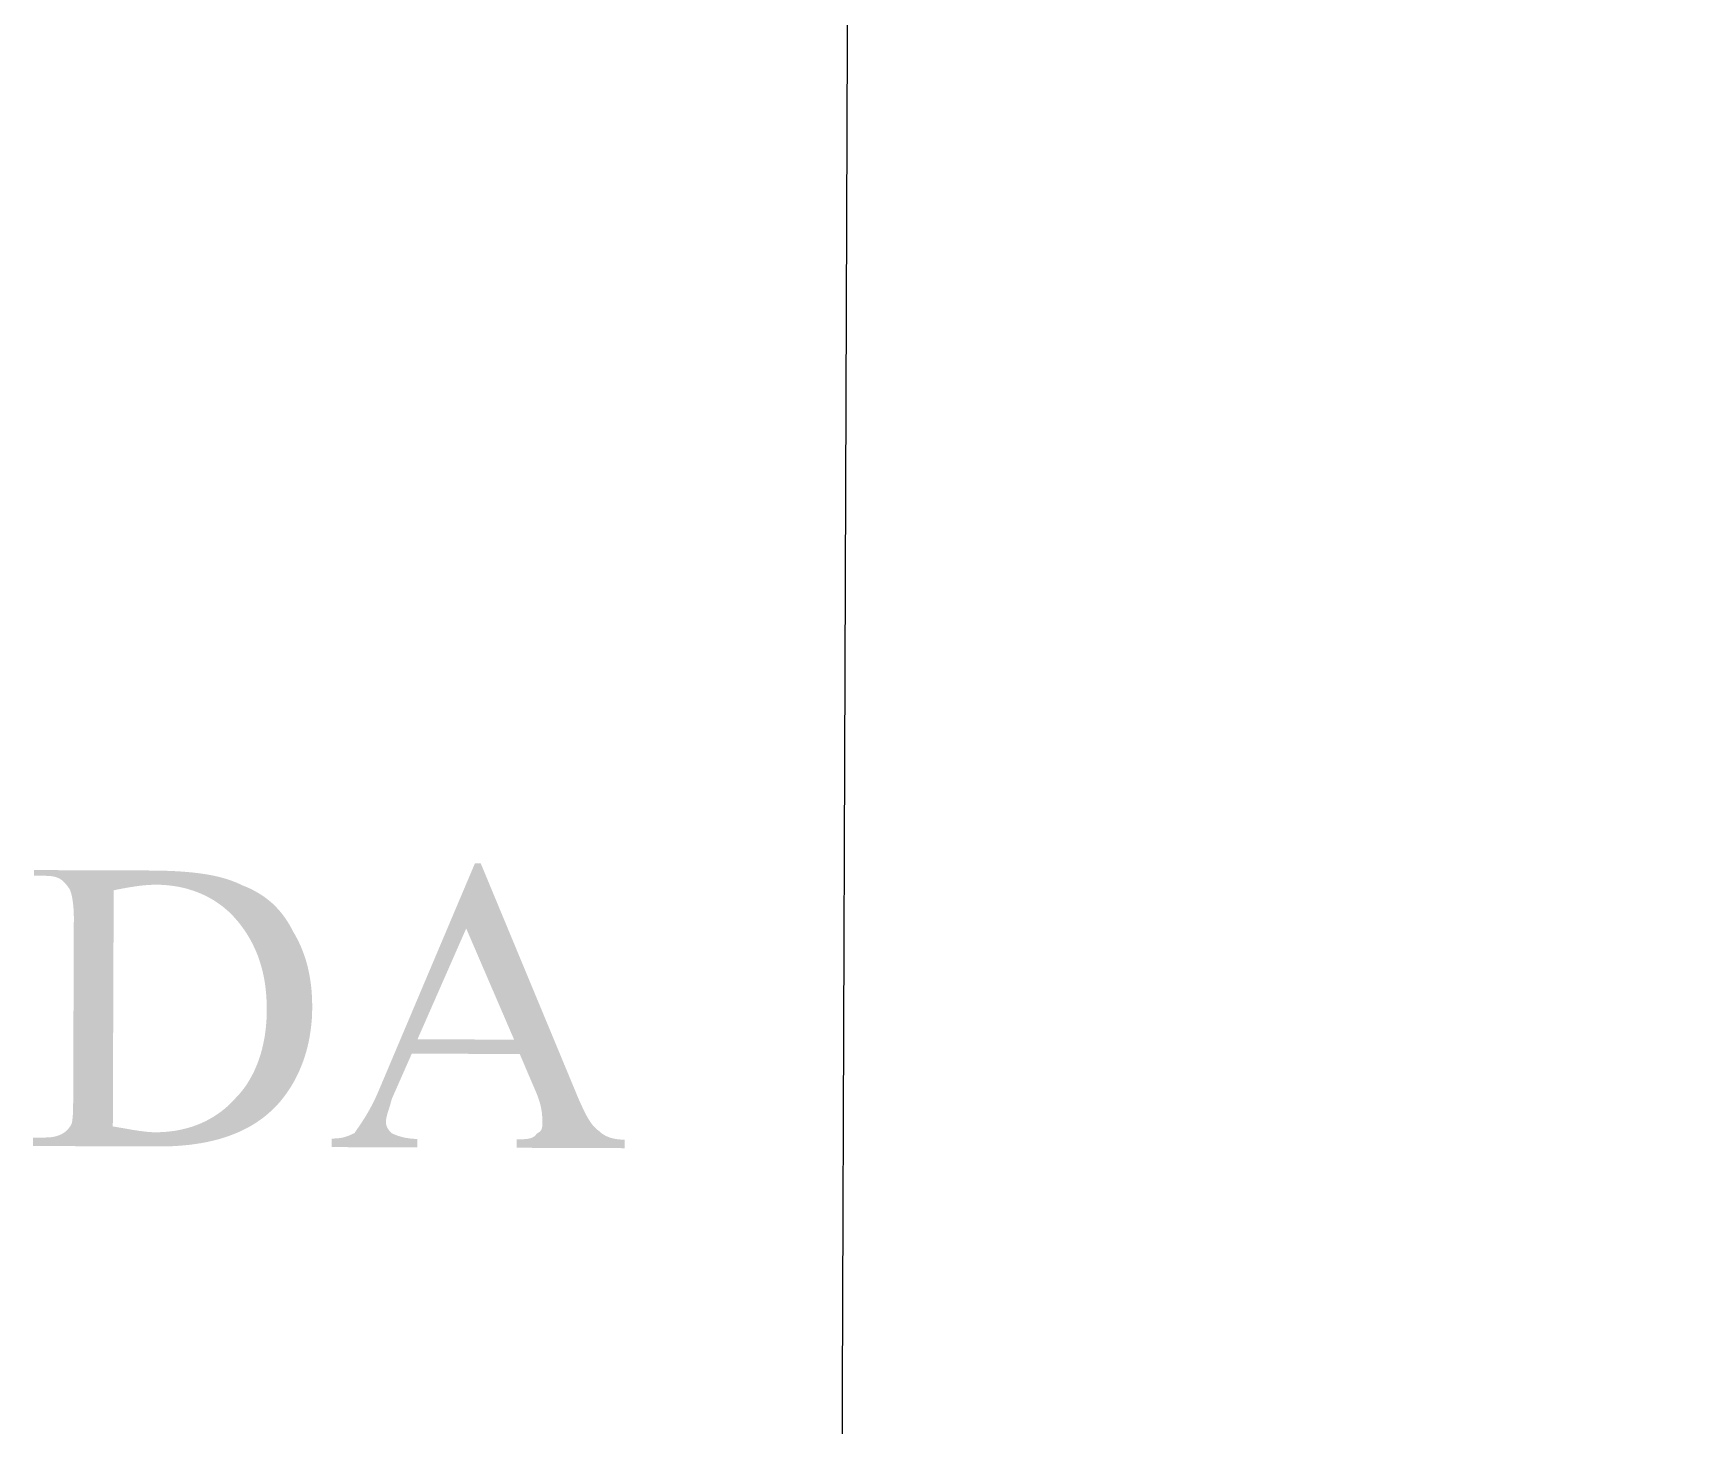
# Model space of a CAD drawing. Header units: millimetres. Extents: x -125 to 146, y -26 to 163.
# Drawn here: x -16.12 to 8.52, y 30.97 to 51.73 of the extents above; entities that cross this region are included whole.
import ezdxf

# ---------------------------------------------------------------- set-up
doc = ezdxf.new("R2010")
doc.units = ezdxf.units.MM
doc.header["$MEASUREMENT"] = 0
doc.layers.get('0').update_dxf_attribs({"color": 255, "linetype": 'CONTINUOUS'})

msp = doc.modelspace()

# ---------------------------------------------------------------- hatches: boundary and pattern name
at = {"true_color": 0x000007}
h = msp.add_hatch(color=7, dxfattribs=at)
h.paths.add_polyline_path([(-16.123, 35.143), (-16.123, 35.27), (-15.953, 35.27), (-15.932, 35.27), (-15.912, 35.271), (-15.892, 35.272), (-15.872, 35.273), (-15.853, 35.275), (-15.834, 35.278), (-15.815, 35.281), (-15.797, 35.285), (-15.78, 35.289), (-15.763, 35.294), (-15.746, 35.3), (-15.73, 35.306), (-15.714, 35.313), (-15.698, 35.32), (-15.683, 35.329), (-15.669, 35.338), (-15.655, 35.347), (-15.641, 35.358), (-15.628, 35.369), (-15.615, 35.381), (-15.603, 35.394), (-15.591, 35.408), (-15.58, 35.422), (-15.569, 35.438), (-15.564, 35.444), (-15.559, 35.451), (-15.555, 35.459), (-15.551, 35.469), (-15.547, 35.48), (-15.544, 35.492), (-15.541, 35.505), (-15.539, 35.519), (-15.537, 35.534), (-15.535, 35.551), (-15.533, 35.568), (-15.531, 35.586), (-15.53, 35.605), (-15.529, 35.624), (-15.528, 35.645), (-15.527, 35.666), (-15.527, 35.689), (-15.526, 35.711), (-15.526, 35.735), (-15.526, 35.759), (-15.525, 35.784), (-15.525, 35.809), (-15.525, 35.835), (-15.525, 35.861), (-15.515, 38.533), (-15.515, 38.564), (-15.516, 38.595), (-15.517, 38.624), (-15.518, 38.653), (-15.52, 38.681), (-15.522, 38.707), (-15.524, 38.733), (-15.527, 38.757), (-15.53, 38.781), (-15.533, 38.804), (-15.537, 38.825), (-15.54, 38.845), (-15.544, 38.865), (-15.549, 38.883), (-15.553, 38.9), (-15.558, 38.916), (-15.562, 38.931), (-15.567, 38.944), (-15.572, 38.956), (-15.577, 38.967), (-15.582, 38.977), (-15.588, 38.986), (-15.593, 38.993), (-15.598, 38.999), (-15.609, 39.015), (-15.62, 39.029), (-15.631, 39.043), (-15.642, 39.056), (-15.653, 39.068), (-15.664, 39.079), (-15.676, 39.09), (-15.687, 39.1), (-15.699, 39.109), (-15.712, 39.117), (-15.724, 39.125), (-15.738, 39.132), (-15.751, 39.138), (-15.765, 39.144), (-15.78, 39.149), (-15.795, 39.154), (-15.81, 39.157), (-15.826, 39.161), (-15.843, 39.163), (-15.861, 39.166), (-15.879, 39.167), (-15.898, 39.169), (-15.918, 39.169), (-15.939, 39.17), (-16.108, 39.17), (-16.108, 39.255), (-14.412, 39.249), (-14.338, 39.248), (-14.266, 39.247), (-14.195, 39.246), (-14.126, 39.244), (-14.058, 39.241), (-13.991, 39.238), (-13.925, 39.234), (-13.861, 39.229), (-13.798, 39.224), (-13.736, 39.218), (-13.676, 39.211), (-13.617, 39.203), (-13.559, 39.195), (-13.503, 39.185), (-13.448, 39.175), (-13.394, 39.163), (-13.342, 39.151), (-13.291, 39.137), (-13.241, 39.123), (-13.193, 39.107), (-13.146, 39.09), (-13.1, 39.072), (-13.056, 39.053), (-13.013, 39.032), (-12.971, 39.015), (-12.93, 38.998), (-12.89, 38.98), (-12.851, 38.961), (-12.813, 38.94), (-12.775, 38.919), (-12.739, 38.897), (-12.703, 38.874), (-12.668, 38.85), (-12.635, 38.825), (-12.602, 38.798), (-12.569, 38.771), (-12.538, 38.743), (-12.508, 38.713), (-12.479, 38.682), (-12.45, 38.65), (-12.422, 38.617), (-12.396, 38.583), (-12.37, 38.548), (-12.345, 38.511), (-12.321, 38.473), (-12.297, 38.434), (-12.275, 38.394), (-12.254, 38.352), (-12.228, 38.309), (-12.204, 38.265), (-12.181, 38.222), (-12.159, 38.177), (-12.138, 38.133), (-12.119, 38.088), (-12.101, 38.042), (-12.084, 37.996), (-12.068, 37.95), (-12.054, 37.904), (-12.04, 37.856), (-12.028, 37.809), (-12.017, 37.761), (-12.007, 37.712), (-11.998, 37.664), (-11.99, 37.614), (-11.983, 37.565), (-11.977, 37.515), (-11.972, 37.464), (-11.968, 37.413), (-11.965, 37.362), (-11.963, 37.31), (-11.962, 37.258), (-11.961, 37.205), (-11.963, 37.136), (-11.965, 37.068), (-11.97, 37.001), (-11.977, 36.934), (-11.985, 36.867), (-11.995, 36.801), (-12.006, 36.736), (-12.02, 36.671), (-12.035, 36.608), (-12.052, 36.545), (-12.071, 36.482), (-12.091, 36.421), (-12.114, 36.361), (-12.138, 36.301), (-12.163, 36.242), (-12.191, 36.185), (-12.22, 36.128), (-12.251, 36.073), (-12.284, 36.018), (-12.319, 35.965), (-12.355, 35.913), (-12.393, 35.863), (-12.433, 35.813), (-12.475, 35.765), (-12.524, 35.713), (-12.575, 35.664), (-12.628, 35.617), (-12.684, 35.572), (-12.742, 35.529), (-12.802, 35.488), (-12.864, 35.45), (-12.928, 35.414), (-12.995, 35.38), (-13.064, 35.348), (-13.135, 35.319), (-13.208, 35.291), (-13.284, 35.266), (-13.361, 35.243), (-13.441, 35.223), (-13.523, 35.204), (-13.607, 35.188), (-13.694, 35.174), (-13.782, 35.162), (-13.873, 35.153), (-13.966, 35.145), (-14.061, 35.14), (-14.158, 35.137), (-14.258, 35.137)])
h.paths.add_polyline_path([(-14.934, 35.435), (-14.902, 35.43), (-14.871, 35.425), (-14.841, 35.419), (-14.811, 35.414), (-14.781, 35.409), (-14.752, 35.404), (-14.723, 35.399), (-14.694, 35.394), (-14.666, 35.389), (-14.639, 35.384), (-14.612, 35.38), (-14.585, 35.376), (-14.559, 35.372), (-14.533, 35.368), (-14.508, 35.365), (-14.483, 35.362), (-14.458, 35.359), (-14.434, 35.356), (-14.411, 35.354), (-14.387, 35.352), (-14.365, 35.35), (-14.343, 35.349), (-14.321, 35.349), (-14.299, 35.348), (-14.241, 35.349), (-14.184, 35.351), (-14.127, 35.356), (-14.07, 35.362), (-14.014, 35.369), (-13.959, 35.379), (-13.904, 35.39), (-13.85, 35.403), (-13.797, 35.418), (-13.744, 35.434), (-13.692, 35.453), (-13.641, 35.473), (-13.591, 35.495), (-13.542, 35.518), (-13.494, 35.544), (-13.447, 35.571), (-13.401, 35.6), (-13.355, 35.631), (-13.311, 35.663), (-13.269, 35.697), (-13.227, 35.733), (-13.186, 35.771), (-13.147, 35.811), (-13.109, 35.852), (-13.073, 35.89), (-13.038, 35.929), (-13.004, 35.97), (-12.971, 36.013), (-12.94, 36.058), (-12.911, 36.104), (-12.883, 36.152), (-12.856, 36.201), (-12.83, 36.251), (-12.807, 36.304), (-12.784, 36.357), (-12.763, 36.412), (-12.744, 36.468), (-12.726, 36.526), (-12.71, 36.585), (-12.696, 36.645), (-12.683, 36.706), (-12.671, 36.768), (-12.662, 36.832), (-12.654, 36.896), (-12.648, 36.962), (-12.643, 37.029), (-12.64, 37.097), (-12.639, 37.165), (-12.64, 37.238), (-12.642, 37.31), (-12.646, 37.38), (-12.652, 37.448), (-12.659, 37.514), (-12.668, 37.579), (-12.679, 37.643), (-12.692, 37.705), (-12.706, 37.765), (-12.722, 37.824), (-12.739, 37.882), (-12.758, 37.939), (-12.778, 37.994), (-12.8, 38.047), (-12.824, 38.1), (-12.849, 38.151), (-12.875, 38.202), (-12.903, 38.251), (-12.932, 38.299), (-12.963, 38.346), (-12.995, 38.392), (-13.028, 38.437), (-13.063, 38.481), (-13.1, 38.524), (-13.137, 38.566), (-13.176, 38.606), (-13.216, 38.644), (-13.258, 38.68), (-13.3, 38.715), (-13.344, 38.747), (-13.389, 38.778), (-13.435, 38.808), (-13.482, 38.835), (-13.53, 38.861), (-13.579, 38.885), (-13.629, 38.907), (-13.679, 38.928), (-13.731, 38.946), (-13.784, 38.963), (-13.837, 38.979), (-13.891, 38.992), (-13.945, 39.004), (-14.001, 39.014), (-14.057, 39.022), (-14.113, 39.028), (-14.17, 39.033), (-14.228, 39.036), (-14.286, 39.037), (-14.312, 39.036), (-14.339, 39.036), (-14.365, 39.035), (-14.391, 39.034), (-14.418, 39.032), (-14.444, 39.03), (-14.471, 39.028), (-14.497, 39.025), (-14.524, 39.022), (-14.55, 39.019), (-14.577, 39.015), (-14.603, 39.011), (-14.63, 39.007), (-14.656, 39.003), (-14.683, 38.999), (-14.709, 38.994), (-14.736, 38.99), (-14.762, 38.985), (-14.789, 38.98), (-14.815, 38.975), (-14.842, 38.97), (-14.868, 38.965), (-14.894, 38.959), (-14.921, 38.954)])
h = msp.add_hatch(color=7, dxfattribs=at)
h.paths.add_polyline_path([(-8.868, 36.514), (-10.477, 36.52), (-10.776, 35.843), (-10.781, 35.823), (-10.787, 35.803), (-10.792, 35.784), (-10.797, 35.765), (-10.802, 35.748), (-10.807, 35.731), (-10.812, 35.715), (-10.817, 35.699), (-10.822, 35.684), (-10.826, 35.67), (-10.831, 35.656), (-10.835, 35.642), (-10.839, 35.629), (-10.842, 35.617), (-10.846, 35.605), (-10.849, 35.593), (-10.852, 35.581), (-10.854, 35.57), (-10.856, 35.559), (-10.858, 35.548), (-10.86, 35.537), (-10.861, 35.526), (-10.861, 35.516), (-10.862, 35.505), (-10.862, 35.495), (-10.861, 35.485), (-10.86, 35.475), (-10.859, 35.466), (-10.857, 35.457), (-10.855, 35.449), (-10.852, 35.441), (-10.849, 35.433), (-10.846, 35.425), (-10.843, 35.418), (-10.839, 35.411), (-10.836, 35.404), (-10.832, 35.398), (-10.827, 35.391), (-10.823, 35.385), (-10.818, 35.379), (-10.814, 35.374), (-10.809, 35.368), (-10.804, 35.362), (-10.799, 35.357), (-10.793, 35.351), (-10.788, 35.346), (-10.783, 35.341), (-10.778, 35.335), (-10.767, 35.33), (-10.756, 35.325), (-10.744, 35.319), (-10.732, 35.314), (-10.719, 35.309), (-10.706, 35.304), (-10.693, 35.299), (-10.679, 35.294), (-10.665, 35.29), (-10.65, 35.285), (-10.635, 35.281), (-10.619, 35.277), (-10.603, 35.273), (-10.587, 35.269), (-10.57, 35.266), (-10.552, 35.262), (-10.534, 35.26), (-10.516, 35.257), (-10.497, 35.255), (-10.478, 35.253), (-10.459, 35.251), (-10.438, 35.25), (-10.418, 35.25), (-10.397, 35.249), (-10.397, 35.122), (-11.67, 35.127), (-11.67, 35.254), (-11.649, 35.254), (-11.629, 35.255), (-11.61, 35.256), (-11.592, 35.257), (-11.574, 35.259), (-11.557, 35.261), (-11.541, 35.263), (-11.525, 35.266), (-11.51, 35.269), (-11.496, 35.272), (-11.482, 35.276), (-11.468, 35.28), (-11.455, 35.284), (-11.443, 35.288), (-11.431, 35.292), (-11.419, 35.297), (-11.407, 35.302), (-11.396, 35.307), (-11.384, 35.311), (-11.373, 35.317), (-11.363, 35.322), (-11.352, 35.327), (-11.341, 35.332), (-11.331, 35.337), (-11.32, 35.353), (-11.309, 35.37), (-11.297, 35.387), (-11.285, 35.405), (-11.272, 35.423), (-11.259, 35.442), (-11.246, 35.461), (-11.233, 35.481), (-11.219, 35.502), (-11.205, 35.524), (-11.191, 35.546), (-11.176, 35.57), (-11.161, 35.594), (-11.146, 35.619), (-11.131, 35.645), (-11.115, 35.672), (-11.1, 35.7), (-11.084, 35.729), (-11.068, 35.76), (-11.052, 35.791), (-11.036, 35.824), (-11.02, 35.857), (-11.004, 35.892), (-10.987, 35.929), (-9.535, 39.358), (-9.45, 39.357), (-8.021, 35.918), (-8.006, 35.881), (-7.991, 35.846), (-7.976, 35.812), (-7.961, 35.78), (-7.947, 35.748), (-7.933, 35.718), (-7.92, 35.689), (-7.906, 35.662), (-7.893, 35.635), (-7.88, 35.61), (-7.866, 35.586), (-7.853, 35.563), (-7.84, 35.541), (-7.827, 35.52), (-7.814, 35.5), (-7.8, 35.481), (-7.787, 35.463), (-7.773, 35.447), (-7.759, 35.431), (-7.745, 35.416), (-7.73, 35.402), (-7.715, 35.389), (-7.7, 35.377), (-7.685, 35.366), (-7.674, 35.356), (-7.663, 35.346), (-7.651, 35.336), (-7.639, 35.327), (-7.626, 35.319), (-7.613, 35.31), (-7.6, 35.303), (-7.586, 35.295), (-7.572, 35.288), (-7.557, 35.282), (-7.542, 35.276), (-7.526, 35.27), (-7.51, 35.265), (-7.494, 35.261), (-7.477, 35.256), (-7.459, 35.252), (-7.441, 35.249), (-7.423, 35.246), (-7.404, 35.244), (-7.385, 35.242), (-7.366, 35.24), (-7.346, 35.239), (-7.325, 35.238), (-7.304, 35.238), (-7.305, 35.111), (-8.916, 35.117), (-8.915, 35.244), (-8.899, 35.244), (-8.883, 35.244), (-8.867, 35.244), (-8.851, 35.244), (-8.835, 35.244), (-8.82, 35.245), (-8.805, 35.245), (-8.79, 35.246), (-8.775, 35.248), (-8.761, 35.249), (-8.747, 35.251), (-8.733, 35.254), (-8.72, 35.256), (-8.707, 35.26), (-8.695, 35.264), (-8.684, 35.268), (-8.673, 35.273), (-8.663, 35.279), (-8.653, 35.285), (-8.644, 35.292), (-8.636, 35.299), (-8.628, 35.308), (-8.622, 35.317), (-8.616, 35.327), (-8.606, 35.333), (-8.597, 35.338), (-8.588, 35.343), (-8.58, 35.349), (-8.573, 35.354), (-8.567, 35.36), (-8.561, 35.365), (-8.556, 35.371), (-8.552, 35.377), (-8.548, 35.383), (-8.545, 35.389), (-8.542, 35.396), (-8.539, 35.403), (-8.537, 35.41), (-8.536, 35.417), (-8.534, 35.424), (-8.533, 35.432), (-8.532, 35.44), (-8.532, 35.449), (-8.531, 35.457), (-8.531, 35.466), (-8.531, 35.476), (-8.531, 35.486), (-8.531, 35.496), (-8.531, 35.507), (-8.531, 35.518), (-8.531, 35.53), (-8.531, 35.542), (-8.531, 35.555), (-8.532, 35.568), (-8.533, 35.582), (-8.534, 35.597), (-8.535, 35.612), (-8.536, 35.627), (-8.538, 35.644), (-8.541, 35.66), (-8.544, 35.678), (-8.547, 35.696), (-8.551, 35.715), (-8.555, 35.735), (-8.56, 35.755), (-8.565, 35.776), (-8.572, 35.798), (-8.579, 35.821), (-8.586, 35.844), (-8.595, 35.869), (-8.604, 35.894), (-8.614, 35.92)])
h.paths.add_polyline_path([(-8.952, 36.728), (-9.666, 38.385), (-10.392, 36.734)])

# ---------------------------------------------------------------- linework, layer by layer
at = {"color": 7, "linetype": 'Continuous', "lineweight": 25, "true_color": 0x000007}
msp.add_lwpolyline([(-4.205, -8.79), (-3.604, 153.697), (8.517, 153.653), (6.021, 154.807), (6.016, 153.662)], dxfattribs=at)

doc.saveas('drawing.dxf')
